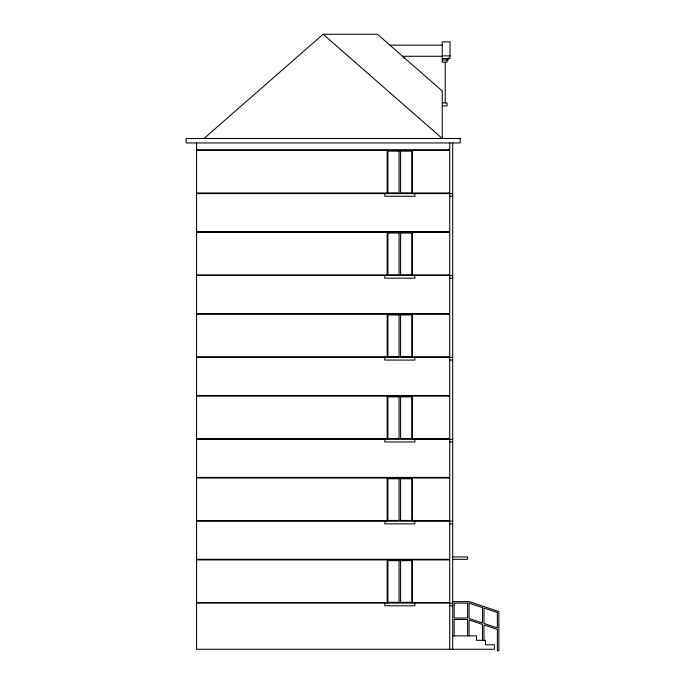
<?xml version="1.0" encoding="UTF-8"?>
<svg xmlns="http://www.w3.org/2000/svg" width="685" height="685" viewBox="0 0 685 685"><rect width="100%" height="100%" fill="white"/><g stroke="black" fill="none" stroke-linecap="round" stroke-linejoin="round"><path stroke-width="1.03" d="M204.01 138.49L323.14 34.25L377.418 34.25L442.27 91.002L442.27 138.49L323.14 34.25M389.876 45.159L442.27 45.159M442.27 55.879L450.019 55.879M442.27 56.281L402.6 56.281L404.647 58.696M442.27 58.559L450.019 58.559L450.019 41.845L442.27 41.845L442.27 62.198L447.04 62.198L447.04 59.963M442.27 59.963L448.23 59.963L448.23 57.728M442.27 102.896L447.04 102.896L447.04 105.875L442.27 105.875M196.569 149.809L449.72 149.809L449.72 142.959M196.569 150.4L449.72 150.4L449.72 192.99L412.49 192.99M196.569 192.99L387.171 192.99M196.569 193.59L452.699 193.59M449.72 196.27L452.699 196.27M196.569 231.71L449.72 231.71L449.72 193.59M196.569 232.301L449.72 232.301L449.72 274.891L412.49 274.891M196.569 274.891L387.171 274.891M196.569 275.49L452.699 275.49M449.72 278.17L452.699 278.17M196.569 313.61L449.72 313.61L449.72 275.49M196.569 314.209L449.72 314.209L449.72 356.799L412.49 356.799M196.569 356.799L387.171 356.799M196.569 357.39L452.699 357.39M449.72 360.07L452.699 360.07M196.569 395.51L449.72 395.51L449.72 357.39M196.569 396.11L449.72 396.11L449.72 438.7L412.49 438.7M196.569 438.7L387.171 438.7M196.569 439.29L452.699 439.29M449.72 441.971L452.699 441.971M196.569 477.419L449.72 477.419L449.72 439.29M196.569 478.01L449.72 478.01L449.72 520.6L412.49 520.6M196.569 520.6L387.171 520.6M196.569 521.199L452.699 521.199M449.72 523.879L452.699 523.879M452.871 556.931L467.59 556.931L467.59 559.32L452.871 559.32M196.569 559.32L449.72 559.32L449.72 521.199M196.569 559.91L449.72 559.91L449.72 602.5L412.49 602.5M452.699 601.61L469.079 601.61L498.86 611.534L498.86 650.75L497.37 650.75L497.37 629.404L483.97 624.943L483.97 640.329M196.569 602.5L387.171 602.5M196.569 603.1L452.699 603.1M449.72 605.78L452.699 605.78M452.699 635.86L476.52 635.86L476.52 640.329L485.459 640.329L485.459 644.79L494.39 644.79L494.39 649.26L196.569 649.26L196.569 142.959M482.48 640.329L482.48 624.446L469.079 619.976L469.079 635.86M467.59 635.86L467.59 619.48L454.181 619.48L454.181 635.86M452.699 142.959L452.699 649.26M449.72 603.1L449.72 649.26M449.12 149.809L449.12 150.4M449.12 192.99L449.12 193.59M449.12 231.71L449.12 232.301M449.12 274.891L449.12 275.49M449.12 313.61L449.12 314.209M449.12 356.799L449.12 357.39M449.12 395.51L449.12 396.11M449.12 438.7L449.12 439.29M449.12 477.419L449.12 478.01M449.12 520.6L449.12 521.199M445.25 62.198L445.25 102.896M414.87 193.59L414.87 196.27L384.79 196.27L384.79 193.59M414.87 275.49L414.87 278.17L384.79 278.17L384.79 275.49M414.87 357.39L414.87 360.07L384.79 360.07L384.79 357.39M414.87 439.29L414.87 441.971L384.79 441.971L384.79 439.29M414.87 521.199L414.87 523.879L384.79 523.879L384.79 521.199M414.87 603.1L414.87 605.78L384.79 605.78L384.79 603.1M412.49 150.4L412.49 193.59M412.49 232.301L412.49 275.49M412.49 314.209L412.49 357.39M412.49 396.11L412.49 439.29M412.49 478.01L412.49 521.199M412.49 559.91L412.49 603.1M387.171 150.4L387.171 193.59M387.171 232.301L387.171 275.49M387.171 314.209L387.171 357.39M387.171 396.11L387.171 439.29M387.171 478.01L387.171 521.199M387.171 559.91L387.171 603.1M460.14 138.49L186.14 138.49L186.14 142.959L460.14 142.959L460.14 138.49M399.09 151.145L387.916 151.145L387.916 192.845L399.09 192.845L399.09 151.145M411.745 151.145L400.579 151.145L400.579 192.845L411.745 192.845L411.745 151.145M399.09 233.046L387.916 233.046L387.916 274.745L399.09 274.745L399.09 233.046M411.745 233.046L400.579 233.046L400.579 274.745L411.745 274.745L411.745 233.046M399.09 314.954L387.916 314.954L387.916 356.645L399.09 356.645L399.09 314.954M411.745 314.954L400.579 314.954L400.579 356.645L411.745 356.645L411.745 314.954M399.09 396.855L387.916 396.855L387.916 438.546L399.09 438.546L399.09 396.855M411.745 396.855L400.579 396.855L400.579 438.546L411.745 438.546L411.745 396.855M399.09 478.755L387.916 478.755L387.916 520.454L399.09 520.454L399.09 478.755M411.745 478.755L400.579 478.755L400.579 520.454L411.745 520.454L411.745 478.755M399.09 560.655L387.916 560.655L387.916 602.355L399.09 602.355L399.09 560.655M411.745 560.655L400.579 560.655L400.579 602.355L411.745 602.355L411.745 560.655M467.59 603.1L454.181 603.1L454.181 617.99L467.59 617.99L467.59 603.1M482.48 607.569L469.079 603.1L469.079 618.486L482.48 622.956L482.48 607.569M497.37 612.527L483.97 608.057L483.97 623.453L497.37 627.914L497.37 612.527"/></g></svg>
